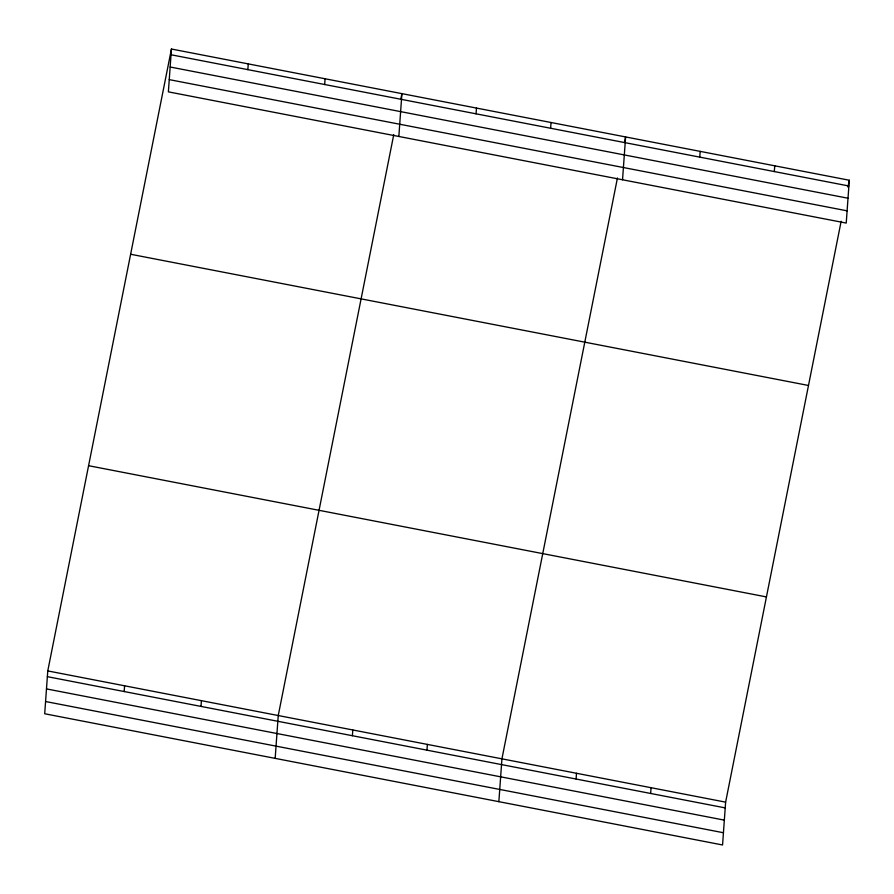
<?xml version="1.0" encoding="UTF-8"?>
<svg xmlns="http://www.w3.org/2000/svg" width="894" height="894" viewBox="0 0 894 894"><rect width="100%" height="100%" fill="white"/><g stroke="black" fill="none" stroke-linecap="round" stroke-linejoin="round"><path stroke-width="1.34" d="M171.436 49.025L168.374 91.858L846.227 223.075L849.3 180.242L171.436 49.025L47.773 670.925L44.7 713.758L722.564 844.975L725.626 802.141L841.142 221.287M124.177 691.543L124.59 685.799M201.005 706.416L201.418 700.673M247.85 69.643L248.264 63.899M275.173 758.369L278.246 715.535L393.751 134.681M324.678 84.517L325.092 78.773M352.392 735.728L352.806 729.973M398.847 136.469L401.909 93.635L400.825 99.111M426.963 750.155L427.377 744.411M476.066 113.817L476.48 108.073M498.863 801.672L501.936 758.838L617.441 177.984M550.626 128.255L551.039 122.512M576.094 779.032L576.496 773.276M622.537 179.772L625.61 136.938L624.515 142.414M650.653 793.459L651.067 787.715M699.756 157.12L700.17 151.377M774.327 171.559L774.74 165.815M847.937 187.092L849.3 180.242M171.033 54.769L848.887 185.997M170.151 67.005L848.015 198.233M169.245 79.622L847.11 210.839M130.625 254.254L808.489 385.47M88.584 465.696L766.437 596.924M47.773 670.925L725.626 802.141M47.36 676.669L725.213 807.897M46.477 688.905L724.341 820.133M45.572 701.522L723.436 832.739"/></g></svg>
